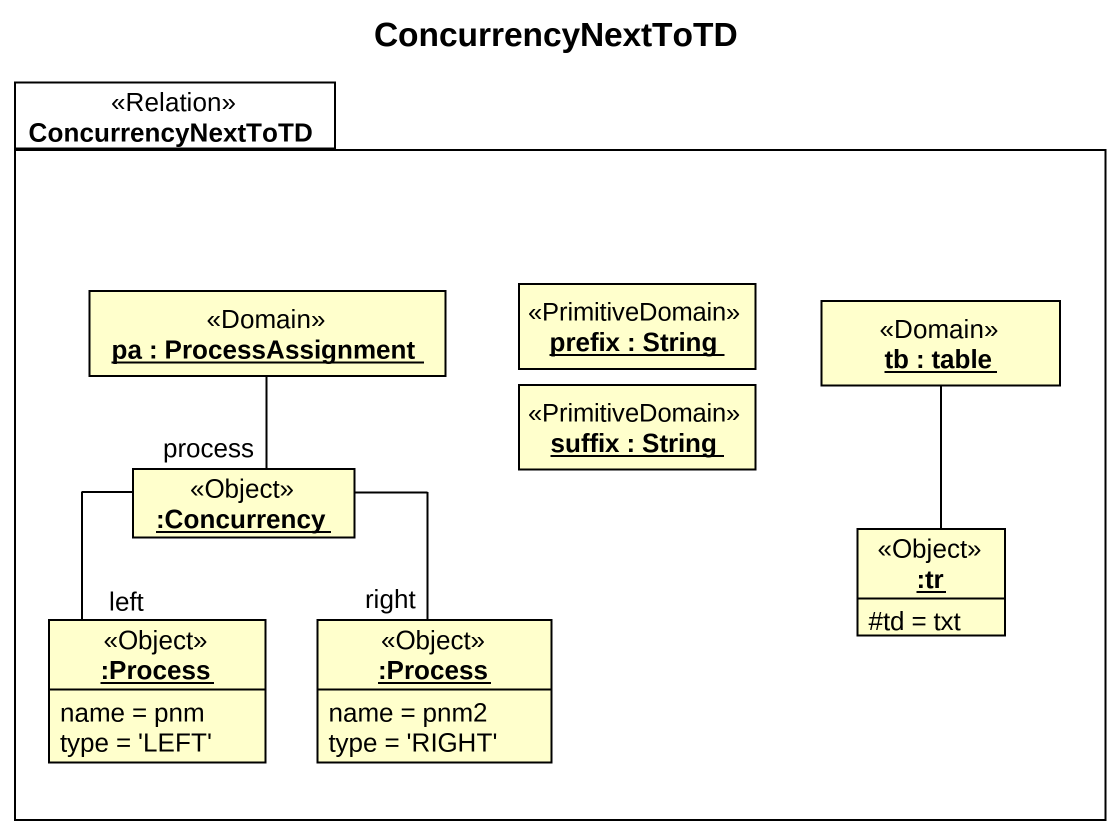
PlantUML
@startuml
title ConcurrencyNextToTD
hide circle
hide empty members
skinparam classAttributeIconSize 0
package ConcurrencyNextToTD <<Relation>> {
  object "pa : ProcessAssignment" as pa <<Domain>>
  object "prefix : String" as prefix <<PrimitiveDomain>>
  object "tb : table" as tb <<Domain>>
  object ":Concurrency" as Concurrency <<Object>>
  object "suffix : String" as suffix <<PrimitiveDomain>>
  object ":tr" as tr <<Object>> {
    #td = txt
  }
  object ":Process" as Process_ <<Object>> {
    name = pnm
    type = 'LEFT'
  }
  object ":Process" as Process__2 <<Object>> {
    name = pnm2
    type = 'RIGHT'
  }
}
pa -- Concurrency : process
tb -- tr
Concurrency -- Process_ : left
Concurrency -- Process__2 : right
@enduml
